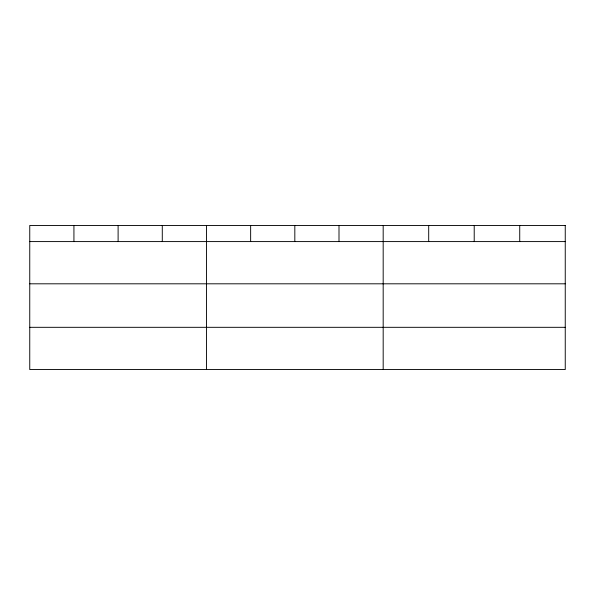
<?xml version="1.0" encoding="UTF-8"?>
<svg xmlns="http://www.w3.org/2000/svg" width="595" height="595" viewBox="0 0 595 595"><rect width="100%" height="100%" fill="white"/><g stroke="black" fill="none" stroke-linecap="round" stroke-linejoin="round"><path stroke-width="0.89" d="M29.75 241.585L565.25 241.585M29.75 283.808L565.25 283.808M29.75 327.317L565.25 327.317M519.732 225.453L519.732 241.585M474.215 225.453L474.215 241.585M428.697 225.453L428.697 241.585M383.18 225.453L383.18 369.547M339.001 225.453L339.001 241.585M294.822 225.453L294.822 241.585M250.644 225.453L250.644 241.585M206.465 225.453L206.465 369.547M162.286 225.453L162.286 241.585M118.108 225.453L118.108 241.585M73.929 225.453L73.929 241.585M565.25 225.453L29.75 225.453L29.75 369.547L565.25 369.547L565.25 225.453"/></g></svg>
